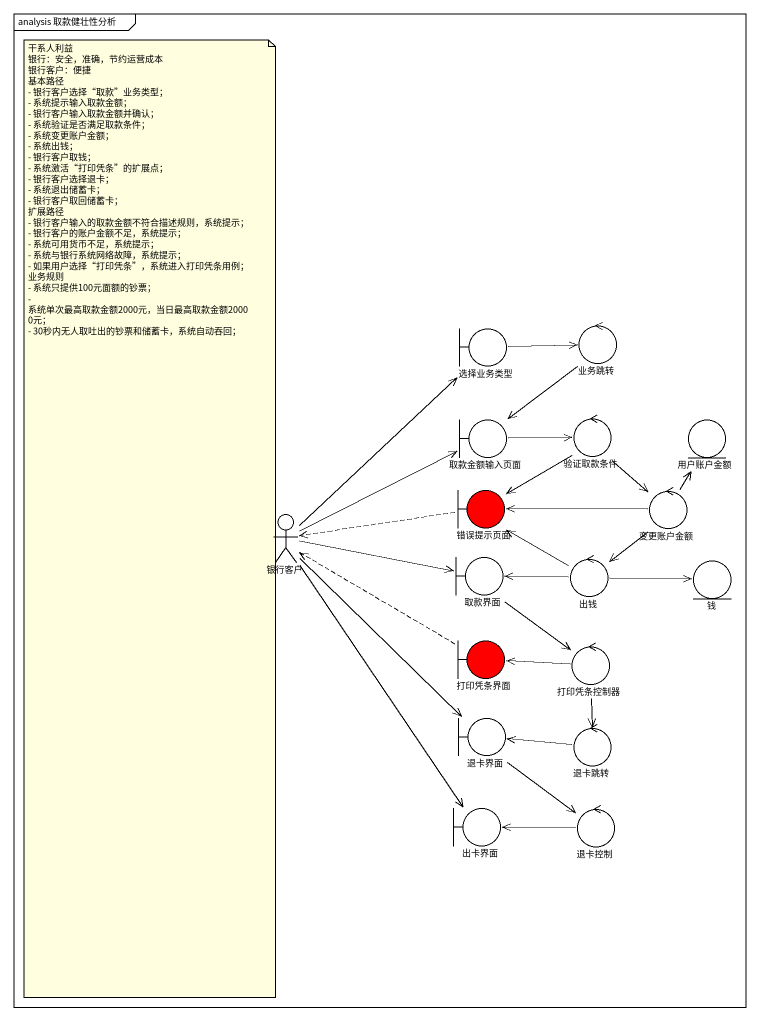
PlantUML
@startuml
mainframe analysis 取款健壮性分析
boundary 选择业务类型
control 业务跳转
boundary 取款金额输入页面
control 验证取款条件
entity 用户账户金额
boundary 错误提示页面 #FF0000
control 变更账户金额
actor 银行客户
boundary 取款界面
control 出钱
entity 钱
boundary 打印凭条界面 #FF0000
control 打印凭条控制器
boundary 退卡界面
control 退卡跳转
boundary 出卡界面
control 退卡控制
选择业务类型 -right-> 业务跳转
业务跳转 --> 取款金额输入页面
取款金额输入页面 -right-> 验证取款条件
验证取款条件 --> 错误提示页面
验证取款条件 --> 变更账户金额
错误提示页面 .left.> 银行客户
变更账户金额 -up-> 用户账户金额
变更账户金额 -left-> 错误提示页面
变更账户金额 --> 出钱
银行客户 -up-> 选择业务类型
银行客户 -right-> 取款金额输入页面
银行客户 -right-> 取款界面
银行客户 --> 退卡界面
银行客户 --> 出卡界面
取款界面 --> 打印凭条控制器
出钱 -up-> 错误提示页面
出钱 -left-> 取款界面
出钱 -right-> 钱
打印凭条界面 .left.> 银行客户
打印凭条控制器 -left-> 打印凭条界面
打印凭条控制器 --> 退卡跳转
退卡界面 --> 退卡控制
退卡跳转 -left-> 退卡界面
退卡控制 -left-> 出卡界面
note as N1
  干系人利益
  银行：安全，准确，节约运营成本
  银行客户：便捷
  基本路径
  - 银行客户选择“取款”业务类型；
  - 系统提示输入取款金额；
  - 银行客户输入取款金额并确认；
  - 系统验证是否满足取款条件；
  - 系统变更账户金额；
  - 系统出钱；
  - 银行客户取钱；
  - 系统激活“打印凭条”的扩展点；
  - 银行客户选择退卡；
  - 系统退出储蓄卡；
  - 银行客户取回储蓄卡；
  扩展路径
  - 银行客户输入的取款金额不符合描述规则，系统提示；
  - 银行客户的账户金额不足，系统提示；
  - 系统可用货币不足，系统提示；
  - 系统与银行系统网络故障，系统提示；
  - 如果用户选择“打印凭条”，系统进入打印凭条用例；
  业务规则
  - 系统只提供100元面额的钞票；
  - 系统单次最高取款金额2000元，当日最高取款金额20000元；
  - 30秒内无人取吐出的钞票和储蓄卡，系统自动吞回；
end note
@enduml
